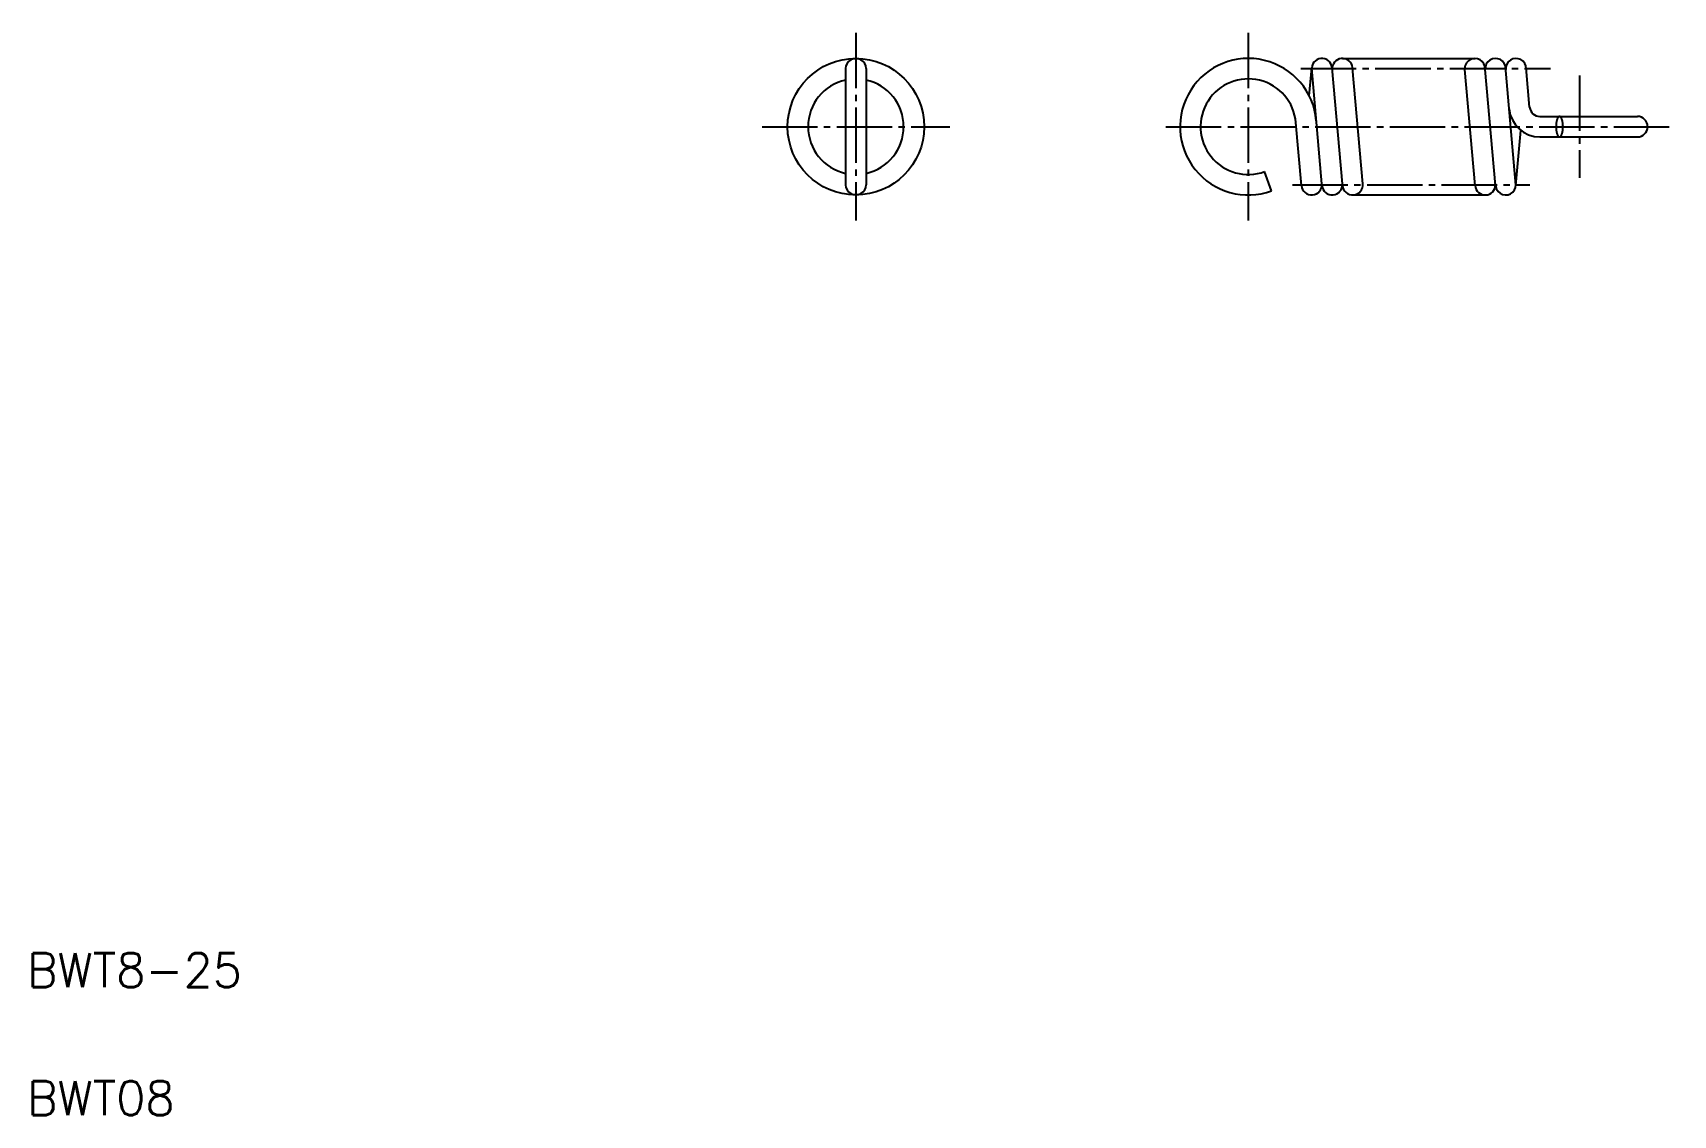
# Model space of a CAD drawing. Extents: x 5.3 to 101.5, y 5 to 68.4.
import ezdxf

# ---------------------------------------------------------------- set-up
doc = ezdxf.new("R2010")
doc.units = 0
doc.header["$LTSCALE"] = 0.25
for name, pattern in [('CENTER', [17.5, 13, -1.5, 1.5, -1.5]), ('DASHED', [3.5, 2, -1.5]), ('PHANTOM', [63.5, 31.75, -6.35, 6.35, -6.35, 6.35, -6.35])]:
    doc.linetypes.add(name, pattern=pattern)
doc.layers.get('0').update_dxf_attribs({"linetype": 'CONTINUOUS'})
doc.layers.add('CENTER', color=1, linetype='CENTER')
doc.styles.get("Standard").update_dxf_attribs({"font": 'txt', "bigfont": 'BIGFONT'})

msp = doc.modelspace()

# ---------------------------------------------------------------- linework, layer by layer
for p, q in [((80.149, 64.711), (80.295, 66.359)), ((82.09, 59.559), (81.49, 66.359)), ((83.29, 59.559), (82.69, 66.359)), ((92.266, 59.485), (91.652, 66.433)), ((93.067, 64.054), (92.864, 66.359)), ((52.979, 66.307), (52.979, 59.507)), ((54.179, 66.307), (54.179, 59.507)), ((80.89, 59.559), (80.293, 66.328)), ((89.868, 59.454), (89.268, 66.254)), ((91.068, 59.454), (90.468, 66.254)), ((52.979, 64.607), (52.979, 64.607)), ((93.665, 63.507), (99.379, 63.507)), ((52.979, 62.907), (52.979, 62.907)), ((79.695, 59.454), (79.368, 63.153)), ((92.264, 59.454), (92.55, 62.694)), ((93.665, 62.307), (99.379, 62.307)), ((77.947, 59.148), (77.537, 60.275))]:
    msp.add_line(p, q)
at = {"color": 3, "linetype": 'PHANTOM'}
for p, q in [((82.093, 66.907), (89.866, 66.907)), ((82.693, 58.907), (90.466, 58.907))]:
    msp.add_line(p, q, dxfattribs=at)
at = {"color": 3, "linetype": 'DASHED'}
msp.add_lwpolyline([(95.022, 62.907, 0.024571), (95.013, 63.074, 0.031115), (94.987, 63.24, 0.056119), (94.934, 63.399, 0.259915), (94.816, 63.507, 0.259087), (94.699, 63.399, 0.056162), (94.646, 63.241, 0.031293), (94.619, 63.075, 0.024815), (94.611, 62.907, 0.024571), (94.619, 62.74, 0.031115), (94.646, 62.574, 0.056119), (94.699, 62.414, 0.259915), (94.816, 62.307, 0.259087), (94.933, 62.414, 0.056162), (94.987, 62.572, 0.031293), (95.013, 62.738, 0.024815)], format="xyb", close=True, dxfattribs=at)
msp.add_circle((53.579, 62.907), 4)
for centre, radius, start, end in [((53.579, 66.307), 0.6, 0, 180.00001), ((76.579, 62.907), 4, 5.04245, 290), ((80.892, 66.307), 0.6, 354.95755, 174.95755), ((82.092, 66.307), 0.6, 354.95755, 174.95755), ((89.866, 66.307), 0.6, 357.90901, 185.04245), ((91.066, 66.307), 0.6, 0, 185.04245), ((92.266, 66.307), 0.6, 0, 185.04245), ((53.579, 62.907), 2.8, 102.37363, 257.62638), ((53.579, 62.907), 2.8, 282.37362, 77.62638), ((76.579, 62.907), 2.8, 5.04245, 290), ((93.665, 64.107), 1.8, 185.04245, 270), ((93.665, 64.107), 0.6, 185.04245, 270), ((99.379, 62.907), 0.6, 270, 89.99999), ((53.579, 59.507), 0.6, 179.99999, 0.00001), ((80.292, 59.507), 0.6, 185.04245, 5.04244), ((81.492, 59.507), 0.6, 185.04245, 5.04245), ((82.692, 59.507), 0.6, 185.04245, 5.04245), ((90.466, 59.507), 0.6, 185.04245, 0), ((91.666, 59.507), 0.6, 174.95755, 0.00001)]:
    msp.add_arc(centre, radius, start, end)
at = {"layer": 'CENTER', "color": 1, "linetype": 'CENTER'}
for p, q in [((53.579, 68.407), (53.579, 57.407)), ((76.579, 68.407), (76.579, 57.407)), ((79.647, 66.307), (94.279, 66.307)), ((95.979, 65.907), (95.979, 59.907)), ((48.079, 62.907), (59.079, 62.907)), ((71.745, 62.907), (101.479, 62.907)), ((79.16, 59.507), (93.079, 59.507))]:
    msp.add_line(p, q, dxfattribs=at)

# ---------------------------------------------------------------- texts
for s, p in [('BWT8-25', (5, 12.5)), ('BWT08', (5, 5))]:
    msp.add_text(s, height=2).set_placement(p)

doc.saveas('drawing.dxf')
